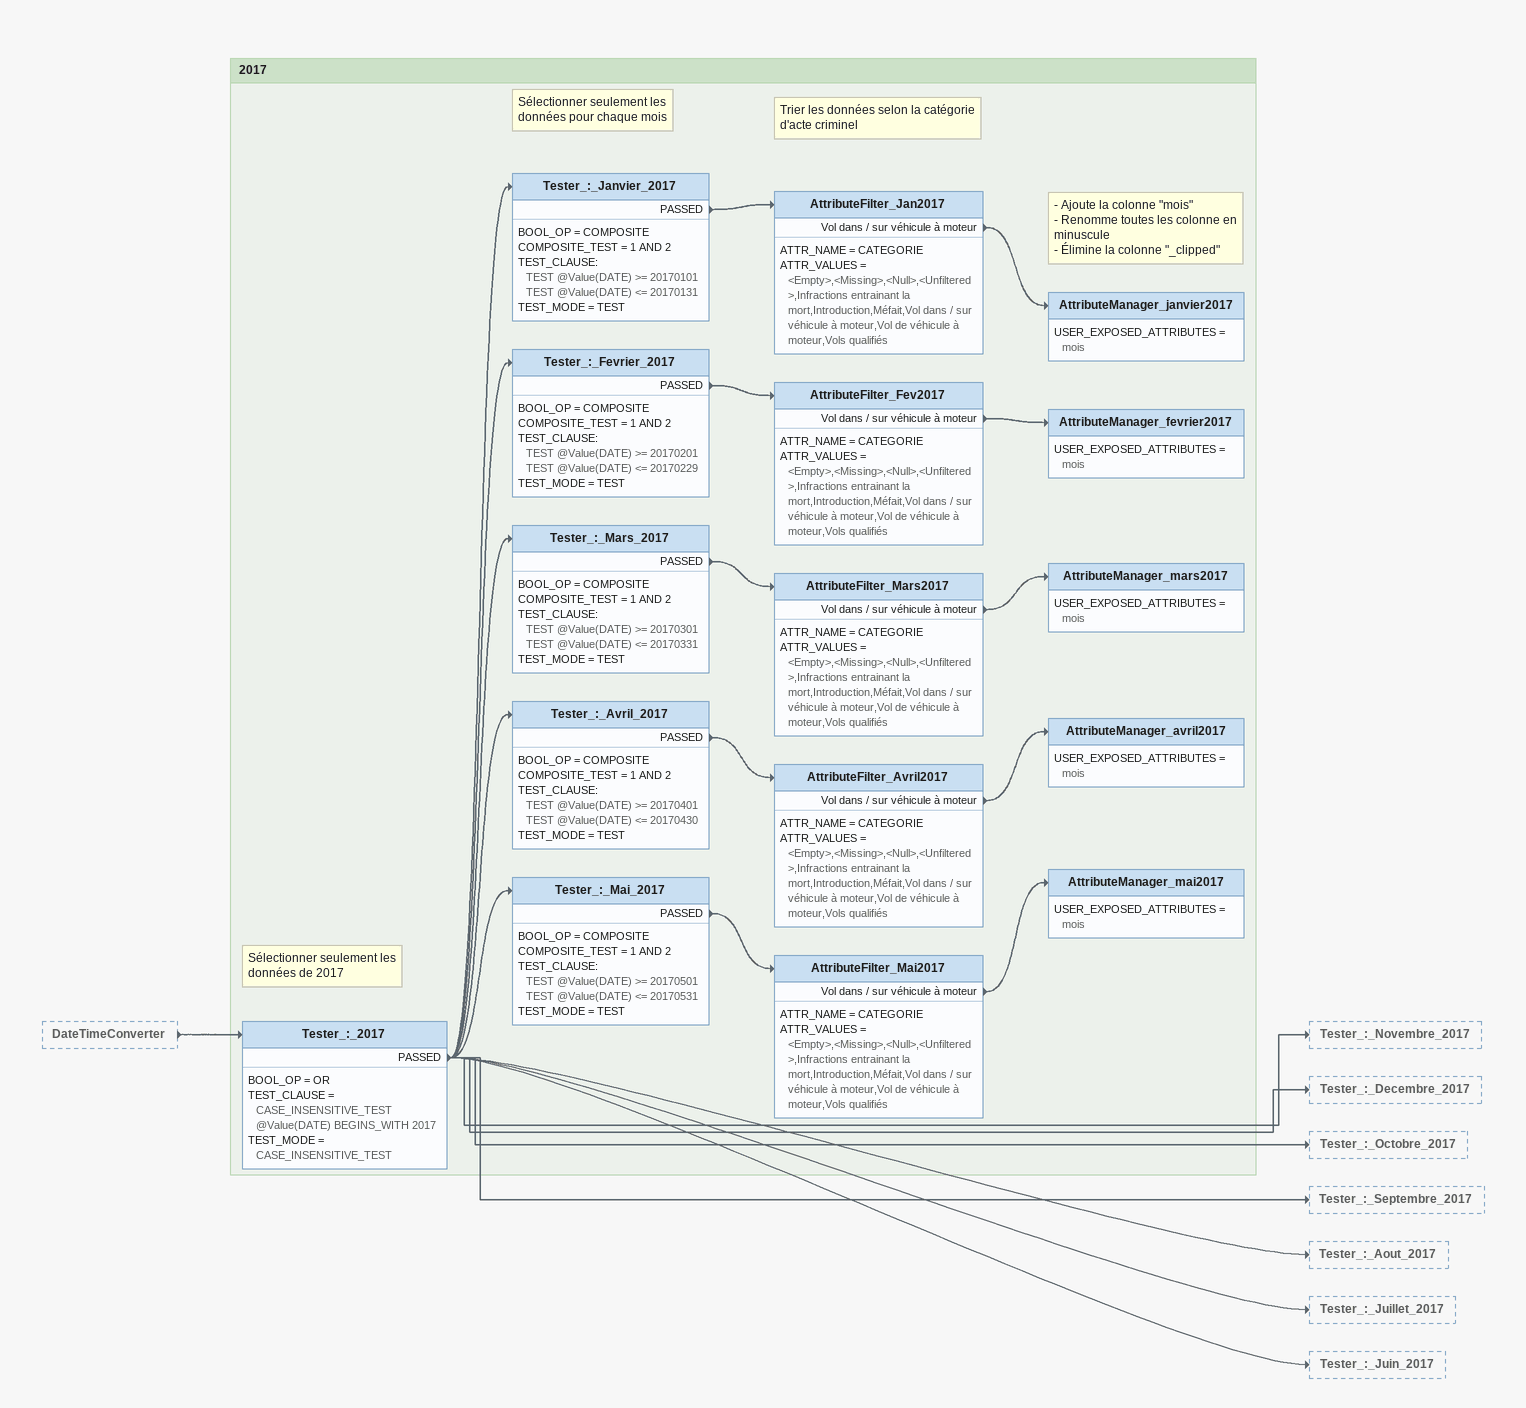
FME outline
DateTimeConverter [outside]
    -> Tester_:_2017

Bookmark: 2017
Note: Sélectionner seulement les données de 2017
Tester_:_2017
    BOOL_OP = OR
    TEST_CLAUSE = CASE_INSENSITIVE_TEST @Value(DATE) BEGINS_WITH 2017
    TEST_MODE = CASE_INSENSITIVE_TEST
    PASSED -> Tester_:_Novembre_2017
    PASSED -> Tester_:_Decembre_2017
    PASSED -> Tester_:_Octobre_2017
    PASSED -> Tester_:_Septembre_2017
    PASSED -> Tester_:_Aout_2017
    PASSED -> Tester_:_Juillet_2017
    PASSED -> Tester_:_Juin_2017
    PASSED -> Tester_:_Mai_2017
    PASSED -> Tester_:_Avril_2017
    PASSED -> Tester_:_Mars_2017
    PASSED -> Tester_:_Fevrier_2017
    PASSED -> Tester_:_Janvier_2017
Note: Sélectionner seulement les données pour chaque mois
Tester_:_Janvier_2017
    BOOL_OP = COMPOSITE
    COMPOSITE_TEST = 1 AND 2
    TEST_CLAUSE:
      TEST @Value(DATE) >= 20170101
      TEST @Value(DATE) <= 20170131
    TEST_MODE = TEST
    PASSED -> AttributeFilter_Jan2017
Note: Trier les données selon la catégorie d'acte criminel
AttributeFilter_Jan2017
    ATTR_NAME = CATEGORIE
    ATTR_VALUES = <Empty>,<Missing>,<Null>,<Unfiltered>,Infractions entrainant la mort,Introduction,Méfait,Vol dans / sur véhicule à moteur,Vol de véhicule à moteur,Vols qualifiés
    Vol dans / sur véhicule à moteur -> AttributeManager_janvier2017
Note: - Ajoute la colonne "mois" / - Renomme toutes les colonne en minuscule / - Élimine la colonne "_clipped"
AttributeManager_janvier2017
    USER_EXPOSED_ATTRIBUTES = mois
Tester_:_Fevrier_2017
    BOOL_OP = COMPOSITE
    COMPOSITE_TEST = 1 AND 2
    TEST_CLAUSE:
      TEST @Value(DATE) >= 20170201
      TEST @Value(DATE) <= 20170229
    TEST_MODE = TEST
    PASSED -> AttributeFilter_Fev2017
AttributeFilter_Fev2017
    ATTR_NAME = CATEGORIE
    ATTR_VALUES = <Empty>,<Missing>,<Null>,<Unfiltered>,Infractions entrainant la mort,Introduction,Méfait,Vol dans / sur véhicule à moteur,Vol de véhicule à moteur,Vols qualifiés
    Vol dans / sur véhicule à moteur -> AttributeManager_fevrier2017
AttributeManager_fevrier2017
    USER_EXPOSED_ATTRIBUTES = mois
Tester_:_Mars_2017
    BOOL_OP = COMPOSITE
    COMPOSITE_TEST = 1 AND 2
    TEST_CLAUSE:
      TEST @Value(DATE) >= 20170301
      TEST @Value(DATE) <= 20170331
    TEST_MODE = TEST
    PASSED -> AttributeFilter_Mars2017
AttributeFilter_Mars2017
    ATTR_NAME = CATEGORIE
    ATTR_VALUES = <Empty>,<Missing>,<Null>,<Unfiltered>,Infractions entrainant la mort,Introduction,Méfait,Vol dans / sur véhicule à moteur,Vol de véhicule à moteur,Vols qualifiés
    Vol dans / sur véhicule à moteur -> AttributeManager_mars2017
AttributeManager_mars2017
    USER_EXPOSED_ATTRIBUTES = mois
Tester_:_Avril_2017
    BOOL_OP = COMPOSITE
    COMPOSITE_TEST = 1 AND 2
    TEST_CLAUSE:
      TEST @Value(DATE) >= 20170401
      TEST @Value(DATE) <= 20170430
    TEST_MODE = TEST
    PASSED -> AttributeFilter_Avril2017
AttributeFilter_Avril2017
    ATTR_NAME = CATEGORIE
    ATTR_VALUES = <Empty>,<Missing>,<Null>,<Unfiltered>,Infractions entrainant la mort,Introduction,Méfait,Vol dans / sur véhicule à moteur,Vol de véhicule à moteur,Vols qualifiés
    Vol dans / sur véhicule à moteur -> AttributeManager_avril2017
AttributeManager_avril2017
    USER_EXPOSED_ATTRIBUTES = mois
Tester_:_Mai_2017
    BOOL_OP = COMPOSITE
    COMPOSITE_TEST = 1 AND 2
    TEST_CLAUSE:
      TEST @Value(DATE) >= 20170501
      TEST @Value(DATE) <= 20170531
    TEST_MODE = TEST
    PASSED -> AttributeFilter_Mai2017
AttributeFilter_Mai2017
    ATTR_NAME = CATEGORIE
    ATTR_VALUES = <Empty>,<Missing>,<Null>,<Unfiltered>,Infractions entrainant la mort,Introduction,Méfait,Vol dans / sur véhicule à moteur,Vol de véhicule à moteur,Vols qualifiés
    Vol dans / sur véhicule à moteur -> AttributeManager_mai2017
AttributeManager_mai2017
    USER_EXPOSED_ATTRIBUTES = mois
